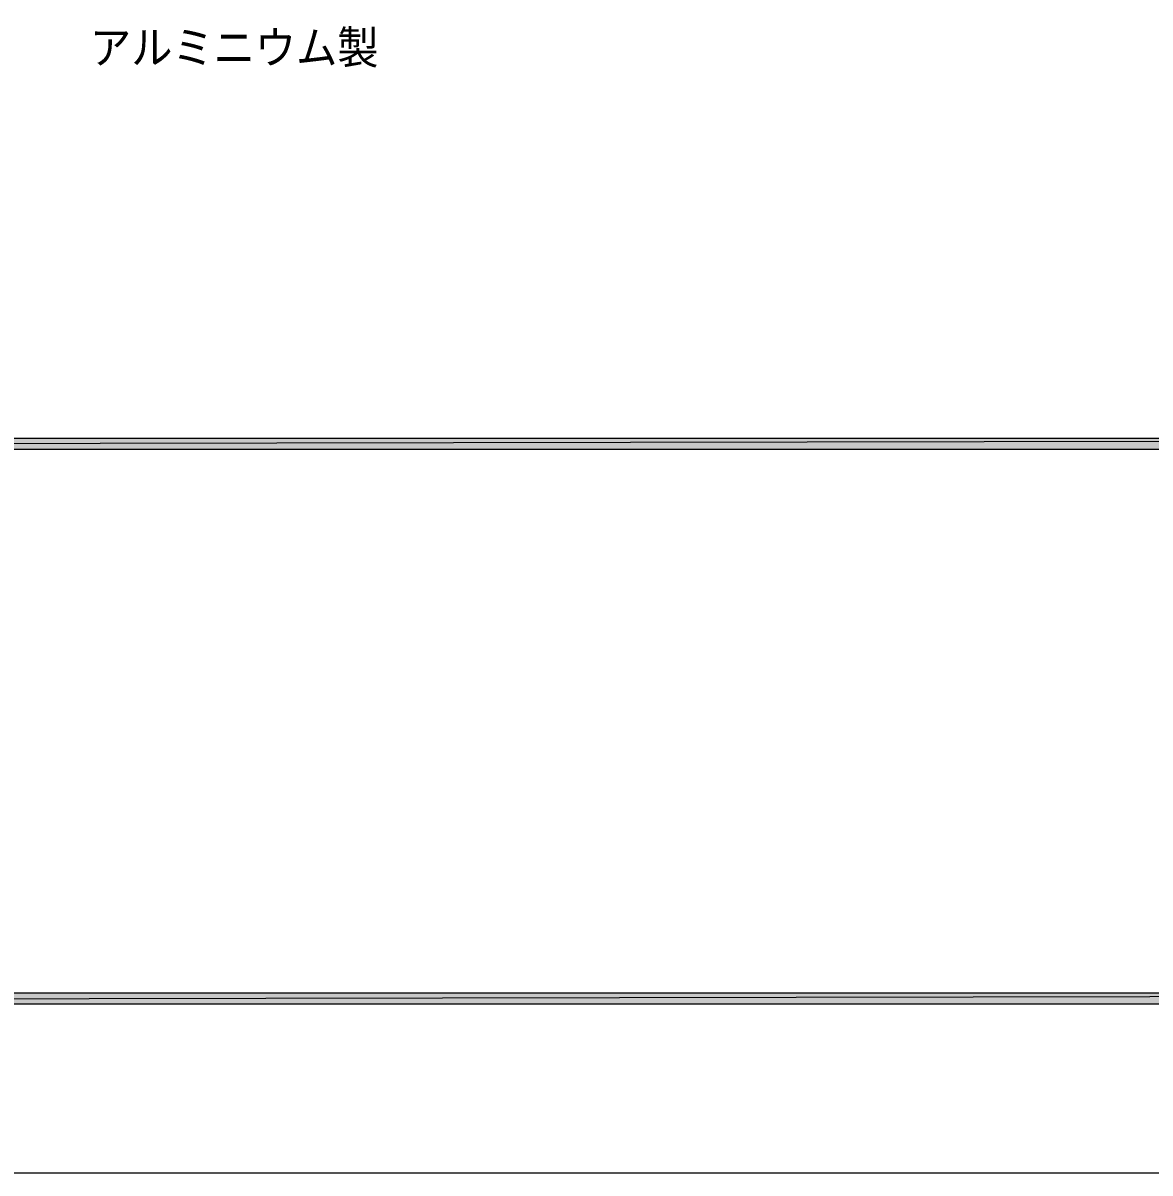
# Model space of a CAD drawing. Header units: millimetres. Extents: x 0 to 420, y 0 to 297.
# Drawn here: x 211.2 to 282.3, y 0 to 72.5 of the extents above; entities that cross this region are included whole.
import ezdxf
from ezdxf.enums import TextEntityAlignment as Align

# ---------------------------------------------------------------- set-up
doc = ezdxf.new("R2010")
doc.units = ezdxf.units.MM
doc.styles.add('kst32b', font='NotoSansJP-Variable.ttf')

msp = doc.modelspace()

# ---------------------------------------------------------------- hatches: boundary and pattern name
h = msp.add_hatch(color=7)
h.paths.add_polyline_path([(393.827, 11.345), (394.525, 10.647), (393.827, 45.635), (393.827, 11.345)])
h.paths.add_polyline_path([(394.525, 10.647), (393.827, 45.635), (394.525, 46.334), (394.525, 10.647)])
h.paths.add_polyline_path([(393.827, 45.635), (394.525, 46.334), (26.522, 45.635), (393.827, 45.635)])
h.paths.add_polyline_path([(394.525, 46.334), (26.522, 45.635), (25.823, 46.334), (394.525, 46.334)])
h.paths.add_polyline_path([(26.522, 45.635), (25.823, 46.334), (26.522, 11.345), (26.522, 45.635)])
h.paths.add_polyline_path([(25.823, 46.334), (26.522, 11.345), (25.823, 10.647), (25.823, 46.334)])
h.paths.add_polyline_path([(26.522, 11.345), (25.823, 10.647), (393.827, 11.345), (26.522, 11.345)])
h.paths.add_polyline_path([(25.823, 10.647), (393.827, 11.345), (394.525, 10.647), (25.823, 10.647)])

# ---------------------------------------------------------------- linework, layer by layer
at = {"lineweight": 13}
msp.add_lwpolyline([(0.191, 0), (0.191, 296.968), (420.158, 296.968), (420.158, 0)], close=True, dxfattribs=at)
at = {"lineweight": 0}
for points in [[(394.525, 46.334), (26.522, 45.635), (25.823, 46.334)], [(393.827, 45.635), (394.525, 46.334), (26.522, 45.635)], [(26.522, 11.345), (25.823, 10.647), (393.827, 11.345)], [(25.823, 10.647), (393.827, 11.345), (394.525, 10.647)]]:
    msp.add_lwpolyline(points, close=True, dxfattribs=at)

# ---------------------------------------------------------------- texts
at = {"style": 'kst32b'}
msp.add_text('アルミニウム製', height=2.0791, dxfattribs=at).set_placement((215.477, 69.935), (233.669, 69.935), align=Align.FIT)

doc.saveas('drawing.dxf')
